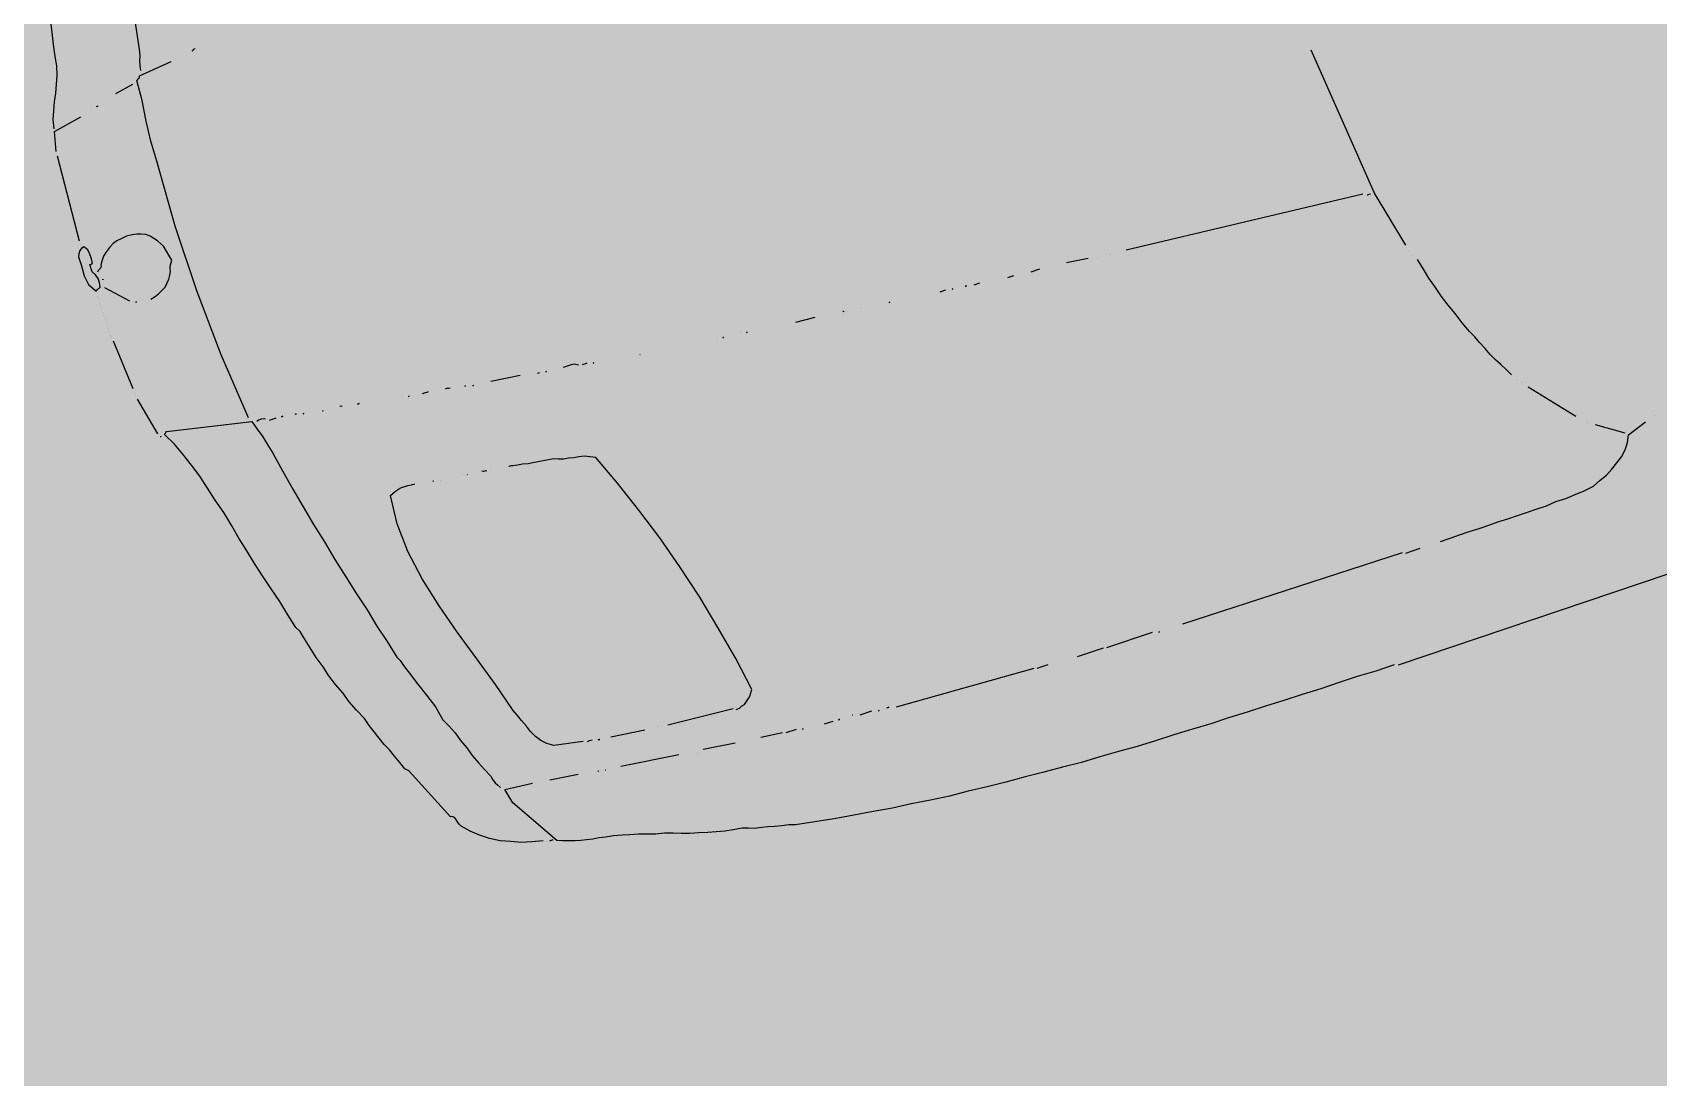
# Model space of a CAD drawing. Header units: metres. Extents: x -45 to 1930, y -347 to 488.
# Drawn here: x 283.2 to 285.121, y -16.517 to -15.283 of the extents above; entities that cross this region are included whole.
import ezdxf

# ---------------------------------------------------------------- set-up
doc = ezdxf.new("R2010")
doc.units = ezdxf.units.M
doc.layers.add('srafa pozemek', color=60, linetype='Continuous')

# ---------------------------------------------------------------- blocks, each defined once
blk = doc.blocks.new('BMW8-PUD')
for p, q in [((0.056, 0.2975), (0.0591, 0.3114)), ((0.0591, 0.3114), (0.0615, 0.3244)), ((0.0537, 0.2836), (0.056, 0.2975)), ((0.1562, 0.2943), (0.1508, 0.2609)), ((0.049, 0.2616), (0.0522, 0.2722)), ((0.0522, 0.2722), (0.0537, 0.2836)), ((0.041, 0.242), (0.045, 0.2518)), ((0.045, 0.2518), (0.049, 0.2616)), ((0.1492, 0.2535), (0.1469, 0.2478)), ((0.1508, 0.2609), (0.1492, 0.2535)), ((0.0322, 0.2231), (0.0362, 0.2329)), ((0.0362, 0.2329), (0.041, 0.242)), ((0.1405, 0.229), (0.1413, 0.2307)), ((0.1413, 0.2307), (0.182, 0.2351)), ((0.1453, 0.2421), (0.1445, 0.2364)), ((0.1469, 0.2478), (0.1453, 0.2421)), ((0.1885, 0.2368), (0.1885, 0.2368)), ((0.2097, 0.2394), (0.2105, 0.2394)), ((0.2105, 0.2394), (0.2113, 0.2402)), ((0.2113, 0.2402), (0.2121, 0.2411)), ((0.2121, 0.2411), (0.2137, 0.2411)), ((0.0259, 0.2027), (0.0283, 0.2134)), ((0.0283, 0.2134), (0.0322, 0.2231)), ((0.0812, 0.2122), (0.0829, 0.2122)), ((0.0812, 0.2122), (0.0812, 0.2122)), ((0.0829, 0.2122), (0.0837, 0.2122)), ((0.0837, 0.2122), (0.0837, 0.2122)), ((0.108, 0.2197), (0.1308, 0.224)), ((0.1351, 0.2021), (0.1365, 0.2265)), ((0.1365, 0.2265), (0.1381, 0.2274)), ((0.1381, 0.2274), (0.1389, 0.2282)), ((0.1389, 0.2282), (0.1405, 0.229)), ((0.0197, 0.1766), (0.0252, 0.1995)), ((0.0252, 0.1995), (0.0601, 0.2063)), ((0.0747, 0.2097), (0.0747, 0.2097)), ((0.132, 0.1776), (0.1351, 0.2021)), ((0.1298, 0.1532), (0.132, 0.1776)), ((0.0133, 0.0674), (0.0197, 0.1709)), ((0.1292, 0.1288), (0.1298, 0.1532)), ((0.1259, 0.0489), (0.1292, 0.1288)), ((0.0126, 0.0585), (0.0101, 0.0568)), ((0.0158, 0.0593), (0.0126, 0.0585)), ((0.0133, 0.0626), (0.0133, 0.0626)), ((0.0191, 0.0545), (0.0158, 0.0593)), ((0.0062, 0.0389), (0.0055, 0.0267)), ((0.0077, 0.0535), (0.0061, 0.0503)), ((0.0061, 0.0503), (0.0062, 0.0389)), ((0.0101, 0.0568), (0.0077, 0.0535)), ((0.02, 0.0488), (0.0191, 0.0545)), ((0.0193, 0.0374), (0.02, 0.0431)), ((0.02, 0.0431), (0.02, 0.0488)), ((0.0347, 0.0416), (0.0307, 0.0367)), ((0.0395, 0.0457), (0.0347, 0.0416)), ((0.0444, 0.049), (0.0395, 0.0457)), ((0.0501, 0.0523), (0.0444, 0.049)), ((0.055, 0.054), (0.0501, 0.0523)), ((0.0615, 0.0548), (0.055, 0.054)), ((0.0679, 0.0557), (0.0615, 0.0548)), ((0.0745, 0.055), (0.0679, 0.0557)), ((0.0802, 0.0542), (0.0745, 0.055)), ((0.0851, 0.0526), (0.0802, 0.0542)), ((0.09, 0.0502), (0.0851, 0.0526)), ((0.0941, 0.047), (0.09, 0.0502)), ((0.0974, 0.0429), (0.0941, 0.047)), ((0.1007, 0.0389), (0.0974, 0.0429)), ((0.1032, 0.0348), (0.1007, 0.0389)), ((0.1266, -0.0317), (0.1259, 0.0489)), ((0.0055, 0.0267), (0.0073, 0.0153)), ((0.0161, 0.0284), (0.016, 0.0373)), ((0.016, 0.0373), (0.0168, 0.0373)), ((0.0186, 0.0235), (0.0161, 0.0284)), ((0.0168, 0.0373), (0.0176, 0.0373)), ((0.0176, 0.0373), (0.0184, 0.0373)), ((0.0184, 0.0373), (0.0193, 0.0374)), ((0.0202, 0.0186), (0.0186, 0.0235)), ((0.0234, 0.0276), (0.0218, 0.026)), ((0.0251, 0.0284), (0.0234, 0.0276)), ((0.0267, 0.0293), (0.0251, 0.0284)), ((0.0275, 0.0301), (0.0267, 0.0293)), ((0.0283, 0.0317), (0.0275, 0.0301)), ((0.0291, 0.0342), (0.0283, 0.0326)), ((0.0283, 0.0326), (0.0283, 0.0317)), ((0.0307, 0.0367), (0.0291, 0.0342)), ((0.1056, 0.0308), (0.1032, 0.0348)), ((0.1099, 0.0121), (0.1056, 0.0308)), ((0.0073, 0.0153), (0.0131, 0.0055)), ((0.0131, 0.0055), (0.0131, 0.0055)), ((0.0131, 0.0055), (0.0139, 0.0055)), ((0.0139, 0.0055), (0.0155, 0.0064)), ((0.0139, 0.0055), (0.0139, 0.0055)), ((0.0139, 0.0055), (0.0139, 0.0055)), ((0.0155, 0.0064), (0.0171, 0.0072)), ((0.0171, 0.0072), (0.0179, 0.0072)), ((0.0179, 0.0072), (0.0195, 0.008)), ((0.0195, 0.008), (0.0203, 0.0137)), ((0.0203, 0.0137), (0.0202, 0.0186)), ((0.0475, -0.0186), (0.0244, 0.0056)), ((0.0252, 0.0162), (0.0252, 0.0162)), ((0.0252, 0.0162), (0.0252, 0.0162)), ((0.0252, 0.0162), (0.0252, 0.0154)), ((0.0252, 0.0154), (0.0252, 0.0162)), ((0.0252, 0.0162), (0.0252, 0.0162)), ((0.0252, 0.0162), (0.0252, 0.0162)), ((0.0252, 0.0154), (0.0252, 0.0154)), ((0.0252, 0.0154), (0.0252, 0.0154)), ((0.1043, -0.0001), (0.1051, 0.0039)), ((0.1051, 0.0039), (0.1067, 0.0072)), ((0.1067, 0.0072), (0.1083, 0.0097)), ((0.1083, 0.0097), (0.1099, 0.0121)), ((0.0131, -0.001), (0.0131, -0.001)), ((0.0131, -0.0042), (0.0131, -0.0042)), ((0.0132, -0.0091), (0.0132, -0.0091)), ((0.0132, -0.0124), (0.0132, -0.0124)), ((0.0132, -0.0164), (0.0132, -0.0164)), ((0.0825, -0.0207), (0.0874, -0.0182)), ((0.0874, -0.0182), (0.0922, -0.0157)), ((0.0922, -0.0157), (0.0955, -0.0124)), ((0.0955, -0.0124), (0.0995, -0.0083)), ((0.0995, -0.0083), (0.1019, -0.0042)), ((0.1019, -0.0042), (0.1043, -0.0001)), ((0.0133, -0.0214), (0.0133, -0.0214)), ((0.0133, -0.0246), (0.0133, -0.0246)), ((0.0134, -0.0295), (0.0134, -0.0295)), ((0.0134, -0.0327), (0.0134, -0.0327)), ((0.0134, -0.0368), (0.0134, -0.0368)), ((0.0548, -0.0218), (0.054, -0.0218)), ((0.054, -0.0218), (0.054, -0.0218)), ((0.054, -0.0218), (0.054, -0.0218)), ((0.054, -0.0218), (0.0548, -0.0218)), ((0.0548, -0.0218), (0.0548, -0.0218)), ((0.0548, -0.0218), (0.0548, -0.0218)), ((0.0548, -0.0218), (0.0548, -0.0218)), ((0.0548, -0.0218), (0.0548, -0.0218)), ((0.0621, -0.0217), (0.0621, -0.0217)), ((0.0719, -0.0241), (0.0776, -0.0224)), ((0.0776, -0.0224), (0.0825, -0.0207)), ((0.1305, -0.1123), (0.1266, -0.0317)), ((0.0135, -0.0417), (0.0135, -0.0417)), ((0.0135, -0.0449), (0.0135, -0.0449)), ((0.0135, -0.0498), (0.0135, -0.0498)), ((0.0136, -0.0531), (0.0136, -0.0531)), ((0.019, -0.1182), (0.0144, -0.0572)), ((0.1378, -0.1929), (0.1305, -0.1123)), ((0.0191, -0.1231), (0.0191, -0.1231)), ((0.0191, -0.1263), (0.0191, -0.1263)), ((0.0301, -0.1775), (0.02, -0.1312)), ((1.4846, -0.355), (1.4659, -0.1712)), ((0.0318, -0.1816), (0.0318, -0.1816)), ((0.0318, -0.1816), (0.0326, -0.1816)), ((0.0326, -0.1816), (0.0327, -0.1824)), ((0.0327, -0.1824), (0.0327, -0.1824)), ((0.0375, -0.1807), (0.0391, -0.1799)), ((0.0375, -0.1815), (0.0375, -0.1807)), ((0.045, -0.1953), (0.0375, -0.1815)), ((0.0391, -0.1799), (0.0399, -0.1791)), ((0.0399, -0.1791), (0.0408, -0.1783)), ((0.0408, -0.1783), (0.1403, -0.1985)), ((0.0508, -0.2099), (0.045, -0.1953)), ((0.0566, -0.2253), (0.0508, -0.2099)), ((0.1403, -0.1985), (0.1436, -0.2091)), ((0.1436, -0.2091), (0.147, -0.2197)), ((0.1484, -0.1993), (0.146, -0.2001)), ((0.1517, -0.1993), (0.1484, -0.1993)), ((0.155, -0.2), (0.1517, -0.1993)), ((0.1566, -0.2009), (0.155, -0.2)), ((0.1607, -0.2033), (0.1688, -0.2032)), ((0.1762, -0.2039), (0.1753, -0.2039)), ((0.1753, -0.2039), (0.1753, -0.2039)), ((0.1753, -0.2039), (0.1753, -0.2039)), ((0.1753, -0.2039), (0.1762, -0.2039)), ((0.177, -0.2039), (0.1762, -0.2039)), ((0.1762, -0.2039), (0.177, -0.2039)), ((0.177, -0.2039), (0.177, -0.2039)), ((0.177, -0.2039), (0.177, -0.2039)), ((0.1917, -0.2062), (0.1917, -0.2062)), ((0.1917, -0.2062), (0.1925, -0.2062)), ((0.1925, -0.2062), (0.1933, -0.2062)), ((0.1933, -0.2062), (0.1933, -0.2062)), ((0.2014, -0.2086), (0.2006, -0.2086)), ((0.2006, -0.2086), (0.2006, -0.2086)), ((0.2006, -0.2086), (0.2006, -0.2086)), ((0.2006, -0.2086), (0.2014, -0.2086)), ((0.2014, -0.2086), (0.2014, -0.2086)), ((0.2014, -0.2086), (0.2014, -0.2086)), ((0.2014, -0.2086), (0.2014, -0.2086)), ((0.2014, -0.2086), (0.2014, -0.2086)), ((0.0617, -0.2408), (0.0566, -0.2253)), ((0.147, -0.2197), (0.1495, -0.231)), ((0.2243, -0.2125), (0.2235, -0.2125)), ((0.2235, -0.2125), (0.2235, -0.2125)), ((0.2235, -0.2125), (0.2235, -0.2125)), ((0.2235, -0.2125), (0.2243, -0.2125)), ((0.2243, -0.2125), (0.2243, -0.2125)), ((0.2243, -0.2125), (0.2243, -0.2125)), ((0.2243, -0.2125), (0.2243, -0.2125)), ((0.2243, -0.2125), (0.2243, -0.2125)), ((0.2463, -0.2139), (0.2447, -0.2139)), ((0.2447, -0.2139), (0.2447, -0.2139)), ((0.2471, -0.2147), (0.2463, -0.2139)), ((0.2471, -0.2147), (0.2471, -0.2147)), ((0.2667, -0.2178), (0.2651, -0.2178)), ((0.2651, -0.2178), (0.2651, -0.2178)), ((0.2651, -0.2178), (0.2651, -0.2178)), ((0.2651, -0.2178), (0.2667, -0.2178)), ((0.2675, -0.2178), (0.2667, -0.2178)), ((0.2667, -0.2178), (0.2675, -0.2178)), ((0.2675, -0.2178), (0.2675, -0.2178)), ((0.2675, -0.2178), (0.2675, -0.2178)), ((0.3181, -0.2255), (0.3181, -0.2255)), ((0.3262, -0.2278), (0.3254, -0.2278)), ((0.3254, -0.2278), (0.3254, -0.2278)), ((0.3254, -0.2278), (0.3254, -0.2278)), ((0.3254, -0.2278), (0.3262, -0.2278)), ((0.3262, -0.2278), (0.3262, -0.2278)), ((0.3262, -0.2278), (0.3262, -0.2278)), ((0.3262, -0.2278), (0.3262, -0.2278)), ((0.3262, -0.2278), (0.3262, -0.2278)), ((0.3442, -0.2301), (0.3417, -0.2301)), ((0.3458, -0.2301), (0.3442, -0.2301)), ((0.3474, -0.2301), (0.3458, -0.2301)), ((0.3491, -0.2301), (0.3474, -0.2301)), ((0.0659, -0.257), (0.0617, -0.2408)), ((0.1495, -0.231), (0.1521, -0.2416)), ((0.1521, -0.2416), (0.1564, -0.2652)), ((0.3711, -0.2331), (0.3694, -0.2331)), ((0.3727, -0.2331), (0.3711, -0.2331)), ((0.3735, -0.2339), (0.3727, -0.2331)), ((0.3752, -0.2339), (0.3735, -0.2339)), ((0.3931, -0.237), (0.3923, -0.237)), ((0.3923, -0.237), (0.3923, -0.237)), ((0.3923, -0.237), (0.3923, -0.237)), ((0.3923, -0.237), (0.3931, -0.237)), ((0.3931, -0.237), (0.3931, -0.237)), ((0.3931, -0.237), (0.3931, -0.237)), ((0.3931, -0.237), (0.3931, -0.237)), ((0.3931, -0.237), (0.3931, -0.237)), ((0.4013, -0.2394), (0.4013, -0.2394)), ((0.4013, -0.2394), (0.4021, -0.2394)), ((0.4021, -0.2394), (0.4029, -0.2393)), ((0.4029, -0.2393), (0.4029, -0.2393)), ((0.4583, -0.2454), (0.4233, -0.2416)), ((0.4787, -0.2492), (0.4787, -0.2492)), ((0.4787, -0.2492), (0.4804, -0.2492)), ((0.4804, -0.2492), (0.4812, -0.2492)), ((0.4812, -0.2492), (0.4812, -0.2492)), ((0.0701, -0.2733), (0.0659, -0.257)), ((0.1564, -0.2652), (0.1615, -0.2896)), ((0.4893, -0.2508), (0.4885, -0.2508)), ((0.4885, -0.2508), (0.4885, -0.2508)), ((0.4885, -0.2508), (0.4885, -0.2508)), ((0.4885, -0.2508), (0.4893, -0.2508)), ((0.4893, -0.2508), (0.4893, -0.2508)), ((0.4893, -0.2508), (0.4893, -0.2508)), ((0.4893, -0.2508), (0.4893, -0.2508)), ((0.4893, -0.2508), (0.4893, -0.2508)), ((0.5146, -0.2522), (0.5097, -0.2522)), ((0.5195, -0.2521), (0.5146, -0.2522)), ((0.5235, -0.2529), (0.5195, -0.2521)), ((0.5276, -0.2553), (0.5235, -0.2529)), ((0.5325, -0.2561), (0.5333, -0.2561)), ((0.5333, -0.2561), (0.535, -0.2561)), ((0.535, -0.2561), (0.5366, -0.2561)), ((0.5366, -0.2561), (0.5382, -0.256)), ((0.5456, -0.2584), (0.5448, -0.2584)), ((0.5448, -0.2584), (0.5448, -0.2584)), ((0.5448, -0.2584), (0.5448, -0.2584)), ((0.5448, -0.2584), (0.5456, -0.2584)), ((0.5456, -0.2584), (0.5456, -0.2584)), ((0.5456, -0.2584), (0.5456, -0.2584)), ((0.5456, -0.2584), (0.5456, -0.2584)), ((0.5456, -0.2584), (0.5456, -0.2584)), ((0.601, -0.2661), (0.6002, -0.2661)), ((0.6002, -0.2661), (0.6002, -0.2661)), ((0.6002, -0.2661), (0.6002, -0.2661)), ((0.6002, -0.2661), (0.601, -0.2661)), ((0.601, -0.2661), (0.601, -0.2661)), ((0.601, -0.2661), (0.601, -0.2661)), ((0.601, -0.2661), (0.601, -0.2661)), ((0.601, -0.2661), (0.601, -0.2661)), ((0.0752, -0.2903), (0.0701, -0.2733)), ((0.6931, -0.275), (0.6931, -0.275)), ((0.7005, -0.2774), (0.6997, -0.2774)), ((0.6997, -0.2774), (0.6997, -0.2774)), ((0.6997, -0.2774), (0.6997, -0.2774)), ((0.6997, -0.2774), (0.7005, -0.2774)), ((0.7013, -0.2774), (0.7005, -0.2774)), ((0.7005, -0.2774), (0.7013, -0.2774)), ((0.7013, -0.2774), (0.7013, -0.2774)), ((0.7013, -0.2774), (0.7013, -0.2774)), ((0.7217, -0.2796), (0.7217, -0.2796)), ((0.729, -0.2804), (0.7282, -0.2804)), ((0.7282, -0.2804), (0.7282, -0.2804)), ((0.7282, -0.2804), (0.7282, -0.2804)), ((0.7282, -0.2804), (0.729, -0.2804)), ((0.729, -0.2804), (0.729, -0.2804)), ((0.729, -0.2804), (0.729, -0.2804)), ((0.729, -0.2804), (0.729, -0.2804)), ((0.729, -0.2804), (0.729, -0.2804)), ((0.8105, -0.2886), (0.7869, -0.2872)), ((0.0794, -0.3082), (0.0752, -0.2903)), ((0.1615, -0.2896), (0.1666, -0.3131)), ((0.8448, -0.2924), (0.844, -0.2924)), ((0.844, -0.2924), (0.844, -0.2924)), ((0.8456, -0.2932), (0.8448, -0.2924)), ((0.8456, -0.2932), (0.8456, -0.2932)), ((0.8497, -0.294), (0.8497, -0.294)), ((0.8651, -0.2938), (0.8651, -0.2938)), ((0.9002, -0.2992), (0.8994, -0.2992)), ((0.8994, -0.2992), (0.8994, -0.2992)), ((0.8994, -0.2992), (0.8994, -0.2992)), ((0.8994, -0.2992), (0.9002, -0.2992)), ((0.9002, -0.2992), (0.9002, -0.2992)), ((0.9002, -0.2992), (0.9002, -0.2992)), ((0.9002, -0.2992), (0.9002, -0.2992)), ((0.9002, -0.2992), (0.9002, -0.2992)), ((0.9605, -0.306), (0.9679, -0.3059)), ((0.0828, -0.3245), (0.0794, -0.3082)), ((0.087, -0.3415), (0.0828, -0.3245)), ((0.1666, -0.3131), (0.1717, -0.3367)), ((0.976, -0.3075), (0.9752, -0.3075)), ((0.9752, -0.3075), (0.9752, -0.3075)), ((0.9752, -0.3075), (0.9752, -0.3075)), ((0.9752, -0.3075), (0.976, -0.3075)), ((0.976, -0.3075), (0.976, -0.3075)), ((0.976, -0.3075), (0.976, -0.3075)), ((0.976, -0.3075), (0.976, -0.3075)), ((0.976, -0.3075), (0.976, -0.3075)), ((0.9915, -0.309), (0.9907, -0.309)), ((0.9907, -0.309), (0.9907, -0.309)), ((0.9907, -0.309), (0.9907, -0.309)), ((0.9907, -0.309), (0.9915, -0.309)), ((0.9923, -0.309), (0.9915, -0.309)), ((0.9915, -0.309), (0.9923, -0.309)), ((0.9923, -0.309), (0.9923, -0.309)), ((0.9923, -0.309), (0.9923, -0.309)), ((1.0013, -0.3105), (1.0086, -0.3105)), ((1.0372, -0.3143), (1.0372, -0.3143)), ((1.042, -0.315), (1.0494, -0.315)), ((1.0803, -0.3171), (1.0698, -0.3172)), ((1.139, -0.3231), (1.113, -0.3201)), ((1.1439, -0.3247), (1.1439, -0.3247)), ((1.1505, -0.3263), (1.1505, -0.3263)), ((1.1643, -0.3261), (1.1643, -0.3261)), ((0.0912, -0.3586), (0.087, -0.3415)), ((0.1717, -0.3367), (0.1776, -0.3603)), ((0.2656, -0.3668), (0.2686, -0.3326)), ((0.2686, -0.3326), (0.2726, -0.3309)), ((0.2726, -0.3309), (0.2758, -0.3293)), ((0.2758, -0.3293), (0.2799, -0.3284)), ((0.2799, -0.3284), (0.284, -0.3276)), ((0.284, -0.3276), (0.2881, -0.3275)), ((0.2881, -0.3275), (0.2921, -0.3275)), ((0.2921, -0.3275), (0.2962, -0.3282)), ((0.2962, -0.3282), (0.3003, -0.3282)), ((0.3223, -0.3321), (0.3215, -0.3321)), ((0.3215, -0.3321), (0.3215, -0.3321)), ((0.3215, -0.3321), (0.3215, -0.3321)), ((0.3215, -0.3321), (0.3223, -0.3321)), ((0.3223, -0.3321), (0.3223, -0.3321)), ((0.3223, -0.3321), (0.3223, -0.3321)), ((0.3223, -0.3321), (0.3223, -0.3321)), ((0.3223, -0.3321), (0.3223, -0.3321)), ((0.3304, -0.3336), (0.3304, -0.3336)), ((0.3557, -0.3351), (0.3557, -0.3351)), ((0.363, -0.3374), (0.3622, -0.3374)), ((0.3622, -0.3374), (0.3622, -0.3374)), ((0.3622, -0.3374), (0.3622, -0.3374)), ((0.3622, -0.3374), (0.363, -0.3374)), ((0.363, -0.3374), (0.363, -0.3374)), ((0.363, -0.3374), (0.363, -0.3374)), ((0.363, -0.3374), (0.363, -0.3374)), ((0.363, -0.3374), (0.363, -0.3374)), ((0.3818, -0.3397), (0.3802, -0.3389)), ((0.3834, -0.3397), (0.3818, -0.3397)), ((0.3843, -0.3397), (0.3834, -0.3397)), ((0.3859, -0.3405), (0.3843, -0.3397)), ((0.3908, -0.3412), (0.3908, -0.3412)), ((0.4128, -0.3435), (0.412, -0.3435)), ((0.4136, -0.3435), (0.4128, -0.3435)), ((0.4152, -0.3435), (0.4136, -0.3435)), ((0.4169, -0.3443), (0.4152, -0.3435)), ((0.4226, -0.345), (0.4169, -0.3443)), ((0.4283, -0.3458), (0.4226, -0.345)), ((1.4708, -0.3519), (1.1847, -0.3276)), ((0.0955, -0.3757), (0.0912, -0.3586)), ((0.1776, -0.3603), (0.1827, -0.3839)), ((0.4348, -0.3474), (0.4283, -0.3458)), ((0.4405, -0.3481), (0.4348, -0.3474)), ((0.447, -0.3489), (0.4405, -0.3481)), ((0.4527, -0.3497), (0.447, -0.3489)), ((0.4593, -0.3504), (0.4527, -0.3497)), ((0.465, -0.3512), (0.4593, -0.3504)), ((0.4707, -0.3536), (0.465, -0.3512)), ((0.4764, -0.3552), (0.4707, -0.3536)), ((0.4821, -0.3559), (0.4764, -0.3552)), ((0.4886, -0.3575), (0.4821, -0.3559)), ((0.4943, -0.3582), (0.4886, -0.3575)), ((0.5009, -0.3598), (0.4943, -0.3582)), ((0.5066, -0.3622), (0.5009, -0.3598)), ((0.5132, -0.3654), (0.5066, -0.3622)), ((1.4757, -0.3543), (1.4765, -0.3543)), ((1.4765, -0.3543), (1.4773, -0.3543)), ((1.4773, -0.3543), (1.4781, -0.3543)), ((1.4781, -0.3543), (1.4797, -0.3543)), ((1.5007, -0.4249), (1.4846, -0.355)), ((0.1005, -0.3935), (0.0955, -0.3757)), ((0.1827, -0.3839), (0.1886, -0.4074)), ((0.2675, -0.4018), (0.2656, -0.3668)), ((0.5281, -0.4019), (0.5132, -0.3654)), ((0.1055, -0.4106), (0.1005, -0.3935)), ((0.2736, -0.4376), (0.2675, -0.4018)), ((0.5423, -0.4401), (0.5281, -0.4019)), ((0.1098, -0.4285), (0.1055, -0.4106)), ((0.1886, -0.4074), (0.1945, -0.4302)), ((0.114, -0.4456), (0.1098, -0.4285)), ((0.1945, -0.4302), (0.2004, -0.4521)), ((0.2828, -0.4742), (0.2736, -0.4376)), ((0.5557, -0.479), (0.5423, -0.4401)), ((1.5024, -0.4322), (1.5024, -0.4322)), ((1.5041, -0.4387), (1.5041, -0.4387)), ((0.1173, -0.452), (0.114, -0.4456)), ((0.119, -0.4594), (0.1173, -0.452)), ((0.1207, -0.4666), (0.119, -0.4594)), ((0.2004, -0.4521), (0.2055, -0.474)), ((1.5116, -0.4582), (1.5082, -0.4452)), ((1.5142, -0.4704), (1.5116, -0.4582)), ((0.1224, -0.474), (0.1207, -0.4666)), ((0.1258, -0.487), (0.1224, -0.474)), ((0.2055, -0.474), (0.2114, -0.4952)), ((0.2938, -0.5107), (0.2828, -0.4742)), ((0.5675, -0.5188), (0.5557, -0.479)), ((1.5184, -0.4834), (1.5142, -0.4704)), ((0.13, -0.5), (0.1258, -0.487)), ((0.2114, -0.4952), (0.2165, -0.5163)), ((1.5217, -0.4956), (1.5184, -0.4834)), ((1.5259, -0.5078), (1.5217, -0.4956)), ((0.1333, -0.5121), (0.13, -0.5)), ((0.1375, -0.5243), (0.1333, -0.5121)), ((0.2165, -0.5163), (0.2189, -0.5211)), ((0.3055, -0.5473), (0.2938, -0.5107)), ((1.5309, -0.5199), (1.5259, -0.5078)), ((0.1425, -0.5365), (0.1375, -0.5243)), ((0.1467, -0.5487), (0.1425, -0.5365)), ((0.2189, -0.5211), (0.2206, -0.5268)), ((0.2206, -0.5268), (0.2223, -0.5317)), ((0.2223, -0.5317), (0.2239, -0.5366)), ((0.2239, -0.5366), (0.2298, -0.5536)), ((0.5784, -0.5603), (0.5675, -0.5188)), ((1.5351, -0.5329), (1.5309, -0.5199)), ((1.5401, -0.5451), (1.5351, -0.5329)), ((0.1517, -0.5609), (0.1467, -0.5487)), ((0.2298, -0.5536), (0.2357, -0.5699)), ((0.3172, -0.583), (0.3055, -0.5473)), ((1.5442, -0.5532), (1.5401, -0.5451)), ((1.5476, -0.5613), (1.5442, -0.5532)), ((0.1575, -0.573), (0.1517, -0.5609)), ((0.16, -0.5828), (0.1575, -0.573)), ((0.2357, -0.5699), (0.2415, -0.5861)), ((0.5877, -0.6009), (0.5784, -0.5603)), ((1.5517, -0.5702), (1.5476, -0.5613)), ((1.555, -0.5784), (1.5517, -0.5702)), ((0.1634, -0.5917), (0.16, -0.5828)), ((0.1667, -0.6006), (0.1634, -0.5917)), ((0.2415, -0.5861), (0.2449, -0.6032)), ((0.3273, -0.6187), (0.3172, -0.583)), ((1.5592, -0.5865), (1.555, -0.5784)), ((1.5633, -0.5938), (1.5592, -0.5865)), ((1.5675, -0.6019), (1.5633, -0.5938)), ((0.1701, -0.6095), (0.1667, -0.6006)), ((0.1742, -0.6176), (0.1701, -0.6095)), ((0.2449, -0.6032), (0.2499, -0.6129)), ((0.2499, -0.6129), (0.254, -0.6226)), ((0.5963, -0.6424), (0.5877, -0.6009)), ((1.5716, -0.6092), (1.5675, -0.6019)), ((0.1775, -0.6266), (0.1742, -0.6176)), ((0.1809, -0.6355), (0.1775, -0.6266)), ((0.254, -0.6226), (0.2574, -0.6332)), ((0.2574, -0.6332), (0.2616, -0.6437)), ((0.3306, -0.626), (0.3273, -0.6187)), ((0.3331, -0.6333), (0.3306, -0.626)), ((0.3365, -0.6414), (0.3331, -0.6333)), ((1.5758, -0.6164), (1.5758, -0.6164)), ((1.5807, -0.6221), (1.5807, -0.6221)), ((1.6284, -0.6795), (1.5856, -0.6294)), ((0.1842, -0.6444), (0.1809, -0.6355)), ((0.185, -0.6452), (0.1842, -0.6444)), ((0.1867, -0.6469), (0.185, -0.6452)), ((0.1875, -0.6477), (0.1867, -0.6469)), ((0.1883, -0.6485), (0.1875, -0.6477)), ((0.2182, -0.715), (0.1883, -0.6485)), ((0.2616, -0.6437), (0.2649, -0.6543)), ((0.339, -0.6487), (0.3365, -0.6414)), ((0.3431, -0.6561), (0.339, -0.6487)), ((0.6032, -0.683), (0.5963, -0.6424)), ((0.2649, -0.6543), (0.2691, -0.6649)), ((0.2691, -0.6649), (0.2733, -0.6746)), ((0.3473, -0.6625), (0.3431, -0.6561)), ((0.353, -0.6682), (0.3473, -0.6625)), ((0.3604, -0.673), (0.353, -0.6682)), ((0.2733, -0.6746), (0.2782, -0.6843)), ((0.2782, -0.6843), (0.2791, -0.6892)), ((0.2791, -0.6892), (0.2807, -0.6932)), ((0.3946, -0.6792), (0.3604, -0.673)), ((0.3995, -0.6808), (0.4012, -0.6808)), ((0.4012, -0.6808), (0.402, -0.6807)), ((0.402, -0.6807), (0.4036, -0.6807)), ((0.4036, -0.6807), (0.4052, -0.6807)), ((0.4134, -0.6831), (0.4118, -0.6831)), ((0.4118, -0.6831), (0.4118, -0.6831)), ((0.4118, -0.6831), (0.4118, -0.6831)), ((0.4118, -0.6831), (0.4134, -0.6831)), ((0.4142, -0.6831), (0.4134, -0.6831)), ((0.4134, -0.6831), (0.4142, -0.6831)), ((0.4142, -0.6831), (0.4142, -0.6831)), ((0.4142, -0.6831), (0.4142, -0.6831)), ((0.468, -0.6891), (0.4273, -0.6846)), ((0.4851, -0.6898), (0.4851, -0.6898)), ((0.5959, -0.692), (0.5983, -0.6896)), ((0.5983, -0.6896), (0.6007, -0.6863)), ((0.6007, -0.6863), (0.6032, -0.683)), ((0.2807, -0.6932), (0.2824, -0.6965)), ((0.2824, -0.6965), (0.2849, -0.7005)), ((0.2932, -0.7225), (0.289, -0.7046)), ((0.289, -0.7046), (0.3224, -0.7075)), ((0.377, -0.7144), (0.3428, -0.7106)), ((0.5748, -0.6979), (0.4957, -0.6921)), ((0.5781, -0.6995), (0.5821, -0.6995)), ((0.5821, -0.6995), (0.5854, -0.6978)), ((0.5854, -0.6978), (0.5894, -0.697)), ((0.5894, -0.697), (0.5927, -0.6945)), ((0.5927, -0.6945), (0.5959, -0.692)), ((1.6391, -0.6924), (1.6391, -0.6924)), ((1.6776, -0.7165), (1.6473, -0.6964)), ((1.7174, -0.708), (1.7174, -0.708)), ((0.219, -0.715), (0.2182, -0.715)), ((0.2207, -0.7158), (0.219, -0.715)), ((0.2215, -0.7166), (0.2207, -0.7158)), ((0.2223, -0.7174), (0.2215, -0.7166)), ((0.2232, -0.7198), (0.2223, -0.7174)), ((0.224, -0.7231), (0.2232, -0.7198)), ((0.2249, -0.7263), (0.224, -0.7231)), ((0.2265, -0.7296), (0.2249, -0.7263)), ((0.2347, -0.7385), (0.2265, -0.7296)), ((0.3288, -0.7808), (0.2932, -0.7225)), ((0.3999, -0.7182), (0.3999, -0.7182)), ((0.3999, -0.7182), (0.4007, -0.7182)), ((0.4007, -0.7182), (0.4015, -0.7182)), ((0.4015, -0.7182), (0.4015, -0.7182)), ((0.4097, -0.7198), (0.4089, -0.7198)), ((0.4089, -0.7198), (0.4089, -0.7198)), ((0.4089, -0.7198), (0.4089, -0.7198)), ((0.4089, -0.7198), (0.4097, -0.7198)), ((0.4097, -0.7198), (0.4097, -0.7198)), ((0.4097, -0.7198), (0.4097, -0.7198)), ((0.4097, -0.7198), (0.4097, -0.7198)), ((0.4097, -0.7198), (0.4097, -0.7198)), ((0.4969, -0.7296), (0.4276, -0.7213)), ((1.6713, -0.7353), (1.6769, -0.7279)), ((1.6769, -0.7279), (1.6809, -0.7197)), ((1.6809, -0.7197), (1.7045, -0.7114)), ((0.2438, -0.7465), (0.2347, -0.7385)), ((0.2536, -0.7537), (0.2438, -0.7465)), ((0.5189, -0.7351), (0.5189, -0.7351)), ((0.5646, -0.7371), (0.5262, -0.7326)), ((0.6216, -0.7431), (0.5955, -0.7401)), ((0.6257, -0.7439), (0.6387, -0.7438)), ((0.6461, -0.7461), (0.6452, -0.7461)), ((0.6452, -0.7461), (0.6461, -0.7461)), ((0.6452, -0.7461), (0.6452, -0.7461)), ((0.6452, -0.7461), (0.6452, -0.7461)), ((0.6461, -0.7461), (0.6461, -0.7461)), ((0.6461, -0.7461), (0.6461, -0.7461)), ((0.6461, -0.7461), (0.6461, -0.7461)), ((0.6461, -0.7461), (0.6461, -0.7461)), ((0.6721, -0.7484), (0.6827, -0.7483)), ((0.6901, -0.749), (0.6893, -0.749)), ((0.6893, -0.749), (0.6893, -0.749)), ((0.6893, -0.749), (0.6893, -0.749)), ((0.6893, -0.749), (0.6901, -0.749)), ((0.6909, -0.749), (0.6901, -0.749)), ((0.6901, -0.749), (0.6909, -0.749)), ((0.6909, -0.749), (0.6909, -0.749)), ((0.6909, -0.749), (0.6909, -0.749)), ((0.7072, -0.7489), (0.7064, -0.7489)), ((0.7064, -0.7489), (0.7064, -0.7489)), ((0.7064, -0.7489), (0.7064, -0.7489)), ((0.7064, -0.7489), (0.7072, -0.7489)), ((0.7072, -0.7489), (0.7072, -0.7489)), ((0.7072, -0.7489), (0.7072, -0.7489)), ((0.7072, -0.7489), (0.7072, -0.7489)), ((0.7072, -0.7489), (0.7072, -0.7489)), ((1.6494, -0.7518), (1.6575, -0.7468)), ((1.6575, -0.7468), (1.6648, -0.7419)), ((1.6648, -0.7419), (1.6713, -0.7353)), ((0.2651, -0.7602), (0.2536, -0.7537)), ((0.2765, -0.7649), (0.2651, -0.7602)), ((0.2879, -0.7697), (0.2765, -0.7649)), ((0.7153, -0.7512), (0.73, -0.7511)), ((0.7382, -0.7535), (0.7374, -0.7535)), ((0.7374, -0.7535), (0.7374, -0.7535)), ((0.7374, -0.7535), (0.7374, -0.7535)), ((0.7374, -0.7535), (0.7382, -0.7535)), ((0.7382, -0.7535), (0.7382, -0.7535)), ((0.7382, -0.7535), (0.7382, -0.7535)), ((0.7382, -0.7535), (0.7382, -0.7535)), ((0.7382, -0.7535), (0.7382, -0.7535)), ((0.7496, -0.7534), (0.7479, -0.7534)), ((0.7479, -0.7534), (0.7479, -0.7534)), ((0.7479, -0.7534), (0.7479, -0.7534)), ((0.7479, -0.7534), (0.7496, -0.7534)), ((0.7504, -0.7533), (0.7496, -0.7534)), ((0.7496, -0.7534), (0.7504, -0.7533)), ((0.7504, -0.7533), (0.7504, -0.7533)), ((0.7504, -0.7533), (0.7504, -0.7533)), ((0.9272, -0.7632), (0.7585, -0.7557)), ((0.9313, -0.764), (0.9451, -0.7638)), ((1.0127, -0.7657), (0.9801, -0.766)), ((1.0168, -0.7664), (1.0738, -0.7659)), ((1.3833, -0.7688), (1.1105, -0.768)), ((1.5625, -0.7689), (1.5747, -0.7679)), ((1.5747, -0.7679), (1.5869, -0.7678)), ((1.5869, -0.7678), (1.5991, -0.7669)), ((1.5991, -0.7669), (1.6105, -0.766)), ((1.6105, -0.766), (1.6227, -0.7642)), ((1.6227, -0.7642), (1.6324, -0.7601)), ((1.6324, -0.7601), (1.6414, -0.7567)), ((1.6414, -0.7567), (1.6494, -0.7518)), ((0.3002, -0.7729), (0.2879, -0.7697)), ((0.3132, -0.776), (0.3002, -0.7729)), ((0.3165, -0.7784), (0.3165, -0.7784)), ((0.3206, -0.7784), (0.3214, -0.7784)), ((0.3214, -0.7784), (0.3222, -0.7784)), ((0.3222, -0.7784), (0.323, -0.7784)), ((0.323, -0.7784), (0.3247, -0.7784)), ((0.3353, -0.7832), (0.3288, -0.7808)), ((0.3419, -0.7855), (0.3353, -0.7832)), ((0.3492, -0.7879), (0.3419, -0.7855)), ((1.082, -0.7683), (1.0812, -0.7683)), ((1.0812, -0.7683), (1.0812, -0.7683)), ((1.0812, -0.7683), (1.0812, -0.7683)), ((1.0812, -0.7683), (1.082, -0.7683)), ((1.082, -0.7683), (1.082, -0.7683)), ((1.082, -0.7683), (1.082, -0.7683)), ((1.082, -0.7683), (1.082, -0.7683)), ((1.082, -0.7683), (1.082, -0.7683)), ((1.3874, -0.7704), (1.4053, -0.7703)), ((1.4306, -0.77), (1.4428, -0.7699)), ((1.4428, -0.7699), (1.4542, -0.7698)), ((1.4542, -0.7698), (1.4664, -0.7697)), ((1.4664, -0.7697), (1.4786, -0.7696)), ((1.4786, -0.7696), (1.4908, -0.7695)), ((1.4908, -0.7695), (1.5022, -0.7694)), ((1.5022, -0.7694), (1.5144, -0.7693)), ((1.5144, -0.7693), (1.5266, -0.7692)), ((1.5266, -0.7692), (1.5388, -0.7691)), ((1.5388, -0.7691), (1.551, -0.769)), ((1.551, -0.769), (1.5625, -0.7689)), ((0.3557, -0.7895), (0.3492, -0.7879)), ((0.3623, -0.7911), (0.3557, -0.7895)), ((0.3696, -0.7926), (0.3623, -0.7911)), ((0.3769, -0.7934), (0.3696, -0.7926)), ((0.3843, -0.7949), (0.3769, -0.7934)), ((0.3941, -0.7965), (0.3843, -0.7949)), ((0.4039, -0.7988), (0.3941, -0.7965)), ((0.4128, -0.8012), (0.4039, -0.7988)), ((0.4226, -0.8035), (0.4128, -0.8012)), ((0.4324, -0.8067), (0.4226, -0.8035)), ((0.4422, -0.8099), (0.4324, -0.8067)), ((0.452, -0.8122), (0.4422, -0.8099)), ((0.4618, -0.8154), (0.452, -0.8122)), ((0.4708, -0.8186), (0.4618, -0.8154)), ((0.4806, -0.8218), (0.4708, -0.8186)), ((0.4904, -0.8241), (0.4806, -0.8218)), ((0.501, -0.8273), (0.4904, -0.8241)), ((0.5108, -0.8296), (0.501, -0.8273)), ((0.5206, -0.832), (0.5108, -0.8296)), ((0.5304, -0.8335), (0.5206, -0.832)), ((0.541, -0.8351), (0.5304, -0.8335)), ((0.5483, -0.8374), (0.541, -0.8351)), ((0.5549, -0.8398), (0.5483, -0.8374)), ((0.5631, -0.8414), (0.5549, -0.8398)), ((0.5704, -0.8429), (0.5631, -0.8414)), ((0.5785, -0.8453), (0.5704, -0.8429)), ((0.5867, -0.8469), (0.5785, -0.8453)), ((0.5949, -0.8484), (0.5867, -0.8469)), ((0.6022, -0.8508), (0.5949, -0.8484)), ((0.6251, -0.8547), (0.6022, -0.8508)), ((0.6479, -0.8585), (0.6251, -0.8547)), ((0.6715, -0.8616), (0.6479, -0.8585)), ((0.6944, -0.8646), (0.6715, -0.8616)), ((0.7172, -0.8677), (0.6944, -0.8646)), ((0.74, -0.8699), (0.7172, -0.8677)), ((0.7628, -0.873), (0.74, -0.8699)), ((0.7857, -0.8752), (0.7628, -0.873)), ((0.8085, -0.8766), (0.7857, -0.8752)), ((0.8313, -0.8789), (0.8085, -0.8766)), ((0.8541, -0.8803), (0.8313, -0.8789)), ((0.8778, -0.8817), (0.8541, -0.8803)), ((0.9006, -0.8831), (0.8778, -0.8817)), ((0.9234, -0.8845), (0.9006, -0.8831)), ((0.9462, -0.886), (0.9234, -0.8845)), ((0.969, -0.8866), (0.9462, -0.886)), ((0.9918, -0.8872), (0.969, -0.8866)), ((1.0146, -0.8886), (0.9918, -0.8872)), ((1.0374, -0.8892), (1.0146, -0.8886)), ((1.0603, -0.889), (1.0374, -0.8892)), ((1.0831, -0.8896), (1.0603, -0.889)), ((1.1059, -0.8902), (1.0831, -0.8896)), ((1.1279, -0.89), (1.1059, -0.8902)), ((1.1507, -0.8906), (1.1279, -0.89)), ((1.1735, -0.8904), (1.1507, -0.8906)), ((1.1963, -0.8911), (1.1735, -0.8904)), ((1.2191, -0.8909), (1.1963, -0.8911)), ((1.2419, -0.8914), (1.2191, -0.8909)), ((1.2647, -0.8912), (1.2419, -0.8914)), ((1.2875, -0.891), (1.2647, -0.8912)), ((1.3103, -0.8917), (1.2875, -0.891)), ((1.3331, -0.8915), (1.3103, -0.8917)), ((1.338, -0.893), (1.873, -0.8882))]:
    blk.add_line(p, q)

msp = doc.modelspace()

# ---------------------------------------------------------------- hatches: boundary and pattern name
at = {"layer": 'srafa pozemek', "linetype": 'Continuous', "lineweight": 0}
h = msp.add_hatch(color=256, dxfattribs=at)
h.paths.add_polyline_path([(276.396756, -6.461814), (304.224323, -12.356896), (304.738556, -12.431053), (319.972339, -47.086498), (316.157232, -48.53174), (306.539377, -52.495263), (291.298899, -58.147889), (286.487939, -43.14322), (283.67829, -30.994972), (281.535834, -22.100834), (277.940623, -10.266371)])
h.paths.add_polyline_path([(288.633542, -16.395366), (300.954108, -17.24279), (308.305379, -34.058251), (298.409693, -38.384381), (289.005074, -16.872046), (288.836865, -16.86045)], flags=16)

# ---------------------------------------------------------------- block references
at = {"linetype": 'Continuous', "lineweight": 0, "rotation": 18.13706455039149}
msp.add_blockref('BMW8-PUD', (283.264077, -15.597594), dxfattribs=at)

doc.saveas('drawing.dxf')
